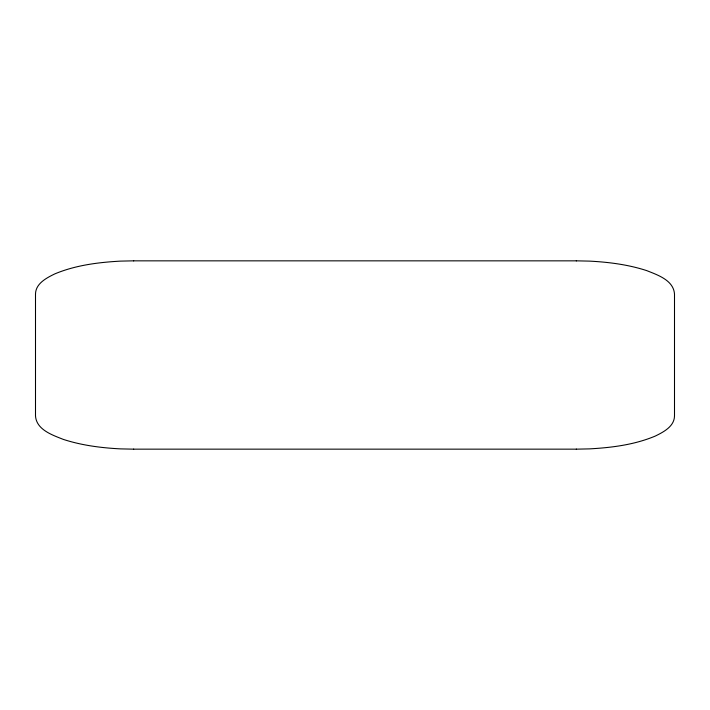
<?xml version="1.0" encoding="UTF-8"?>
<svg xmlns="http://www.w3.org/2000/svg" width="710" height="710" viewBox="0 0 710 710"><rect width="100%" height="100%" fill="white"/><g stroke="black" fill="none" stroke-linecap="round" stroke-linejoin="round"><path stroke-width="1.06" d="M133.507 260.845L576.493 260.845M576.493 449.155L133.507 449.155M133.72 260.836L120.487 261.12C98.175 262.363 75.535 265.212 54.776 273.909C46.514 277.938 35.633 283.538 35.5 294.082L35.5 415.918C36.405 429.727 52.336 435.017 63.234 439.366C81.712 445.392 101.139 447.877 120.487 448.88L133.72 449.164M576.28 449.164L589.513 448.88C611.825 447.637 634.465 444.788 655.223 436.091C663.486 432.062 674.367 426.461 674.5 415.918L674.5 294.082C673.595 280.272 657.664 274.983 646.766 270.634C628.288 264.608 608.86 262.123 589.513 261.12L576.28 260.836"/></g></svg>
